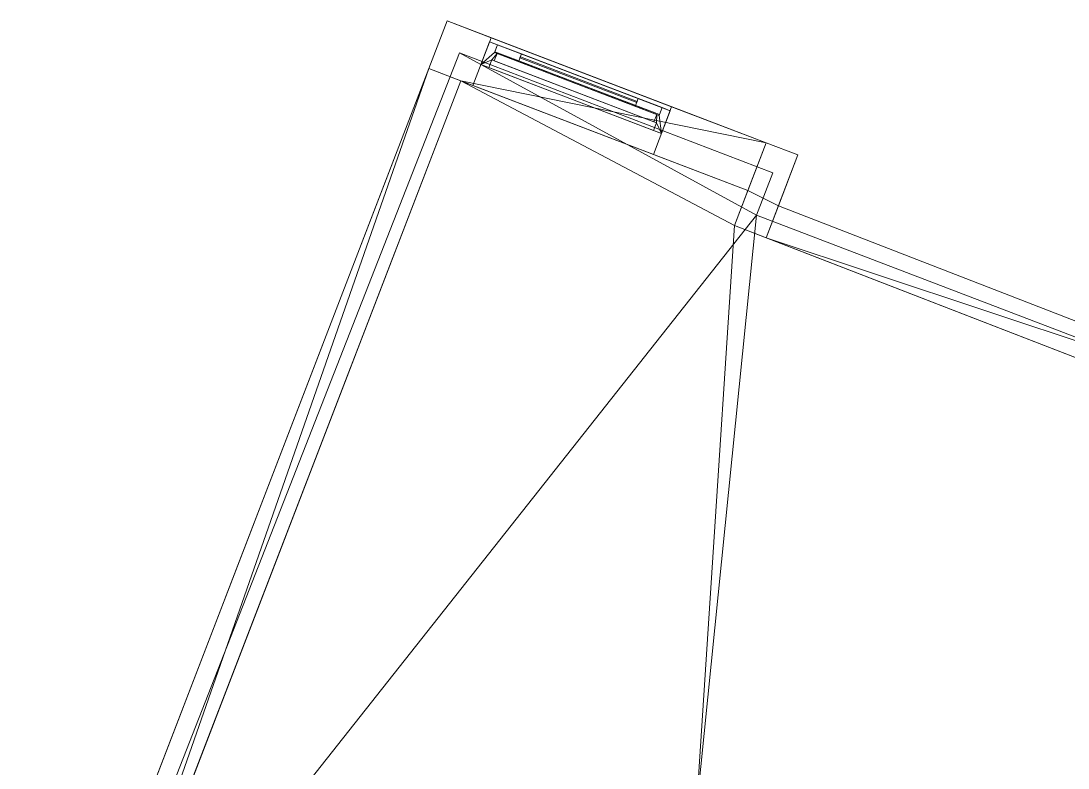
# Model space of a CAD drawing. Header units: metres. Extents: x 27.2 to 60.1, y 41.5 to 64.7.
# Drawn here: x 27.23 to 33.47, y 60.29 to 64.75 of the extents above; entities that cross this region are included whole.
import ezdxf

# ---------------------------------------------------------------- set-up
doc = ezdxf.new("R2010")
doc.units = ezdxf.units.M
for name, color, linetype, lineweight in [('A-CLNG', 13, 'Continuous', 13), ('A-DOOR', 31, 'Continuous', 13), ('A-DOOR-FRAM', 31, 'Continuous', 9), ('A-DOOR-GLAZ', 31, 'Continuous', 9), ('A-FLOR', 192, 'Continuous', 13), ('A-ROOF', 132, 'Continuous', 13), ('A-WALL', 113, 'Continuous', 13), ('I-WALL', 2, 'Continuous', 13)]:
    doc.layers.add(name, color=color, linetype=linetype, lineweight=lineweight)

# ---------------------------------------------------------------- blocks, each defined once
blk = doc.blocks.new('Door-Passage-Single-One_Lite - 1050mm_2200mm-394258-3D View 1')
at = {"layer": 'A-DOOR-GLAZ', "lineweight": 50}
for p, q in [((-0.3726, 0.1111, 2.0476), (-0.3726, 0.1111, 1.1112)), ((0.3726, 0.1111, 2.0476), (0.3726, 0.1111, 1.1112))]:
    blk.add_line(p, q, dxfattribs=at)
at = {"layer": 'A-DOOR', "lineweight": 9, "transparency": 33554682}
mesh = blk.add_polyface(dxfattribs=at)
corners = [(-0.525, 0.1333, 2.2), (0.525, 0.1333, 2.2), (0.525, 0.1333), (-0.525, 0.1333), (-0.3726, 0.1333, 2.0476), (-0.3726, 0.1333, 1.1112), (0.3726, 0.1333, 1.1112), (0.3726, 0.1333, 2.0476)]
mesh.append_faces([[corners[k] for k in face] for face in [(5, 3, 0, 4)]], dxfattribs={"vtx0": -1, "vtx2": -1})
mesh.append_faces([[corners[k] for k in face] for face in [(2, 3, 5, 6), (1, 2, 6, 7), (7, 4, 0, 1)]], dxfattribs={"vtx1": -1, "vtx3": -1})
mesh = blk.add_polyface(dxfattribs=at)
corners = [(-0.525, 0.0889), (-0.525, 0.0889, 2.2), (-0.525, 0.1333, 2.2), (-0.525, 0.1333)]
mesh.append_faces([[corners[k] for k in face] for face in [(0, 1, 2, 3)]])
mesh = blk.add_polyface(dxfattribs=at)
corners = [(0.525, 0.0889), (-0.525, 0.0889), (-0.525, 0.1333), (0.525, 0.1333)]
mesh.append_faces([[corners[k] for k in face] for face in [(0, 1, 2, 3)]])
mesh = blk.add_polyface(dxfattribs=at)
corners = [(-0.525, 0.0889, 2.2), (0.525, 0.0889, 2.2), (0.525, 0.1333, 2.2), (-0.525, 0.1333, 2.2)]
mesh.append_faces([[corners[k] for k in face] for face in [(0, 1, 2, 3)]])
mesh = blk.add_polyface(dxfattribs=at)
corners = [(0.3726, 0.0889, 2.0476), (-0.3726, 0.0889, 2.0476), (-0.3726, 0.1333, 2.0476), (0.3726, 0.1333, 2.0476)]
mesh.append_faces([[corners[k] for k in face] for face in [(3, 0, 1, 2)]])
mesh = blk.add_polyface(dxfattribs=at)
corners = [(-0.3726, 0.0889, 1.1112), (0.3726, 0.0889, 1.1112), (0.3726, 0.1333, 1.1112), (-0.3726, 0.1333, 1.1112)]
mesh.append_faces([[corners[k] for k in face] for face in [(3, 0, 1, 2)]])
mesh = blk.add_polyface(dxfattribs=at)
corners = [(-0.3726, 0.0889, 2.0476), (-0.3726, 0.0889, 1.1112), (-0.3726, 0.1333, 1.1112), (-0.3726, 0.1333, 2.0476)]
mesh.append_faces([[corners[k] for k in face] for face in [(3, 0, 1, 2)]])
mesh = blk.add_polyface(dxfattribs=at)
corners = [(0.3726, 0.0889, 1.1112), (0.3726, 0.0889, 2.0476), (0.3726, 0.1333, 2.0476), (0.3726, 0.1333, 1.1112)]
mesh.append_faces([[corners[k] for k in face] for face in [(3, 0, 1, 2)]])
mesh = blk.add_polyface(dxfattribs=at)
corners = [(0.525, 0.0889, 2.2), (0.525, 0.0889), (0.525, 0.1333), (0.525, 0.1333, 2.2)]
mesh.append_faces([[corners[k] for k in face] for face in [(0, 1, 2, 3)]])
mesh = blk.add_polyface(dxfattribs=at)
corners = [(-0.525, 0.0889, 2.2), (-0.525, 0.0889), (0.525, 0.0889), (0.525, 0.0889, 2.2), (-0.3726, 0.0889, 2.0476), (0.3726, 0.0889, 2.0476), (0.3726, 0.0889, 1.1112), (-0.3726, 0.0889, 1.1112)]
mesh.append_faces([[corners[k] for k in face] for face in [(0, 4, 5, 3), (3, 5, 6, 2), (7, 1, 2, 6)]], dxfattribs={"vtx0": -1, "vtx2": -1})
mesh.append_faces([[corners[k] for k in face] for face in [(7, 4, 0, 1)]], dxfattribs={"vtx1": -1, "vtx3": -1})
at = {"layer": 'A-DOOR-FRAM', "transparency": 33554682}
mesh = blk.add_polyface(dxfattribs=at)
corners = [(0.5758, 0.1333), (0.525, 0.1333), (0.525, 0.1333, 2.2), (-0.525, 0.1333, 2.2), (-0.525, 0.1333), (-0.5758, 0.1333), (-0.5758, 0.1333, 2.3016), (0.5758, 0.1333, 2.3016)]
mesh.append_faces([[corners[k] for k in face] for face in [(2, 3, 6, 7)]], dxfattribs={"vtx1": -1, "vtx3": -1})
mesh.append_faces([[corners[k] for k in face] for face in [(0, 1, 2, 7)]], dxfattribs={"vtx2": -1})
mesh.append_faces([[corners[k] for k in face] for face in [(3, 4, 5, 6)]], dxfattribs={"vtx3": -1})
mesh = blk.add_polyface(dxfattribs=at)
corners = [(-0.5758, 0.1333), (-0.525, 0.1333), (-0.525, 0.0841), (-0.5091, 0.0841), (-0.5091, 0.0365), (-0.525, 0.0365), (-0.525, -0.0127), (-0.5758, -0.0127)]
mesh.append_faces([[corners[k] for k in face] for face in [(2, 7, 0, 1), (7, 5, 6)]], dxfattribs={"vtx0": -1})
mesh.append_faces([[corners[k] for k in face] for face in [(4, 5, 3)]], dxfattribs={"vtx1": -1})
mesh.append_faces([[corners[k] for k in face] for face in [(2, 3, 5, 7)]], dxfattribs={"vtx1": -1, "vtx2": -1, "vtx3": -1})
mesh = blk.add_polyface(dxfattribs=at)
corners = [(-0.5758, 0.1333, 2.3016), (-0.5758, 0.1333), (-0.5758, -0.0127), (-0.5758, -0.0127, 2.3016)]
mesh.append_faces([[corners[k] for k in face] for face in [(2, 3, 0, 1)]])
mesh = blk.add_polyface(dxfattribs=at)
corners = [(0.5758, -0.0127, 2.3016), (0.5758, 0.1333, 2.3016), (-0.5758, 0.1333, 2.3016), (-0.5758, -0.0127, 2.3016)]
mesh.append_faces([[corners[k] for k in face] for face in [(0, 1, 2, 3)]])
mesh = blk.add_polyface(dxfattribs=at)
corners = [(0.525, 0.1333, 2.2), (0.525, 0.0841, 2.2), (-0.525, 0.0841, 2.2), (-0.525, 0.1333, 2.2)]
mesh.append_faces([[corners[k] for k in face] for face in [(0, 1, 2, 3)]])
mesh = blk.add_polyface(dxfattribs=at)
corners = [(-0.525, 0.1333), (-0.525, 0.1333, 2.2), (-0.525, 0.0841, 2.2), (-0.525, 0.0841)]
mesh.append_faces([[corners[k] for k in face] for face in [(1, 2, 3, 0)]])
mesh = blk.add_polyface(dxfattribs=at)
corners = [(0.525, 0.0841), (0.525, 0.1333), (0.5758, 0.1333), (0.5758, -0.0127), (0.525, -0.0127), (0.525, 0.0365), (0.5091, 0.0365), (0.5091, 0.0841)]
mesh.append_faces([[corners[k] for k in face] for face in [(7, 5, 6)]], dxfattribs={"vtx0": -1})
mesh.append_faces([[corners[k] for k in face] for face in [(5, 7, 0, 3)]], dxfattribs={"vtx0": -1, "vtx2": -1, "vtx3": -1})
mesh.append_faces([[corners[k] for k in face] for face in [(2, 3, 0, 1), (4, 5, 3)]], dxfattribs={"vtx1": -1})
mesh = blk.add_polyface(dxfattribs=at)
corners = [(0.525, 0.1333), (0.525, 0.0841), (0.525, 0.0841, 2.2), (0.525, 0.1333, 2.2)]
mesh.append_faces([[corners[k] for k in face] for face in [(0, 1, 2, 3)]])
mesh = blk.add_polyface(dxfattribs=at)
corners = [(0.5758, -0.0127), (0.5758, 0.1333), (0.5758, 0.1333, 2.3016), (0.5758, -0.0127, 2.3016)]
mesh.append_faces([[corners[k] for k in face] for face in [(0, 1, 2, 3)]])
mesh = blk.add_polyface(dxfattribs=at)
corners = [(0.525, 0.0841), (0.5091, 0.0841), (0.5091, 0.0841, 2.1841), (-0.5091, 0.0841, 2.1841), (-0.5091, 0.0841), (-0.525, 0.0841), (-0.525, 0.0841, 2.2), (0.525, 0.0841, 2.2)]
mesh.append_faces([[corners[k] for k in face] for face in [(2, 3, 6, 7)]], dxfattribs={"vtx1": -1, "vtx3": -1})
mesh.append_faces([[corners[k] for k in face] for face in [(0, 1, 2, 7)]], dxfattribs={"vtx2": -1})
mesh.append_faces([[corners[k] for k in face] for face in [(3, 4, 5, 6)]], dxfattribs={"vtx3": -1})
mesh = blk.add_polyface(dxfattribs=at)
corners = [(0.5091, 0.0365, 2.1841), (-0.5091, 0.0365, 2.1841), (-0.5091, 0.0841, 2.1841), (0.5091, 0.0841, 2.1841)]
mesh.append_faces([[corners[k] for k in face] for face in [(2, 3, 0, 1)]])
mesh = blk.add_polyface(dxfattribs=at)
corners = [(-0.5091, 0.0365, 2.1841), (-0.5091, 0.0365), (-0.5091, 0.0841), (-0.5091, 0.0841, 2.1841)]
mesh.append_faces([[corners[k] for k in face] for face in [(2, 3, 0, 1)]])
mesh = blk.add_polyface(dxfattribs=at)
corners = [(0.5091, 0.0841), (0.5091, 0.0365), (0.5091, 0.0365, 2.1841), (0.5091, 0.0841, 2.1841)]
mesh.append_faces([[corners[k] for k in face] for face in [(3, 0, 1, 2)]])
mesh = blk.add_polyface(dxfattribs=at)
corners = [(0.5091, 0.0365), (0.525, 0.0365), (0.525, 0.0365, 2.2), (-0.525, 0.0365, 2.2), (-0.525, 0.0365), (-0.5091, 0.0365), (-0.5091, 0.0365, 2.1841), (0.5091, 0.0365, 2.1841)]
mesh.append_faces([[corners[k] for k in face] for face in [(6, 7, 2, 3)]], dxfattribs={"vtx1": -1, "vtx3": -1})
mesh.append_faces([[corners[k] for k in face] for face in [(4, 5, 6, 3)]], dxfattribs={"vtx2": -1})
mesh.append_faces([[corners[k] for k in face] for face in [(7, 0, 1, 2)]], dxfattribs={"vtx3": -1})
mesh = blk.add_polyface(dxfattribs=at)
corners = [(0.525, -0.0127, 2.2), (-0.525, -0.0127, 2.2), (-0.525, 0.0365, 2.2), (0.525, 0.0365, 2.2)]
mesh.append_faces([[corners[k] for k in face] for face in [(3, 0, 1, 2)]])
mesh = blk.add_polyface(dxfattribs=at)
corners = [(-0.525, -0.0127, 2.2), (-0.525, -0.0127), (-0.525, 0.0365), (-0.525, 0.0365, 2.2)]
mesh.append_faces([[corners[k] for k in face] for face in [(3, 0, 1, 2)]])
mesh = blk.add_polyface(dxfattribs=at)
corners = [(0.525, 0.0365), (0.525, -0.0127), (0.525, -0.0127, 2.2), (0.525, 0.0365, 2.2)]
mesh.append_faces([[corners[k] for k in face] for face in [(0, 1, 2, 3)]])
mesh = blk.add_polyface(dxfattribs=at)
corners = [(0.525, -0.0127), (0.5758, -0.0127), (0.5758, -0.0127, 2.3016), (-0.5758, -0.0127, 2.3016), (-0.5758, -0.0127), (-0.525, -0.0127), (-0.525, -0.0127, 2.2), (0.525, -0.0127, 2.2)]
mesh.append_faces([[corners[k] for k in face] for face in [(6, 7, 2, 3)]], dxfattribs={"vtx1": -1, "vtx3": -1})
mesh.append_faces([[corners[k] for k in face] for face in [(4, 5, 6, 3)]], dxfattribs={"vtx2": -1})
mesh.append_faces([[corners[k] for k in face] for face in [(7, 0, 1, 2)]], dxfattribs={"vtx3": -1})
at = {"layer": 'A-DOOR-GLAZ', "transparency": 33554491}
mesh = blk.add_polyface(dxfattribs=at)
corners = [(-0.3726, 0.1143, 2.0476), (0.3726, 0.1143, 2.0476), (0.3726, 0.1143, 1.1112), (-0.3726, 0.1143, 1.1112)]
mesh.append_faces([[corners[k] for k in face] for face in [(1, 2, 3, 0)]])
mesh = blk.add_polyface(dxfattribs=at)
corners = [(-0.3726, 0.1079, 1.1112), (-0.3726, 0.1079, 2.0476), (-0.3726, 0.1143, 2.0476), (-0.3726, 0.1143, 1.1112)]
mesh.append_faces([[corners[k] for k in face] for face in [(0, 1, 2, 3)]])
mesh = blk.add_polyface(dxfattribs=at)
corners = [(0.3726, 0.1079, 1.1112), (-0.3726, 0.1079, 1.1112), (-0.3726, 0.1143, 1.1112), (0.3726, 0.1143, 1.1112)]
mesh.append_faces([[corners[k] for k in face] for face in [(3, 0, 1, 2)]])
mesh = blk.add_polyface(dxfattribs=at)
corners = [(-0.3726, 0.1079, 2.0476), (0.3726, 0.1079, 2.0476), (0.3726, 0.1143, 2.0476), (-0.3726, 0.1143, 2.0476)]
mesh.append_faces([[corners[k] for k in face] for face in [(3, 0, 1, 2)]])
mesh = blk.add_polyface(dxfattribs=at)
corners = [(-0.3726, 0.1079, 2.0476), (-0.3726, 0.1079, 1.1112), (0.3726, 0.1079, 1.1112), (0.3726, 0.1079, 2.0476)]
mesh.append_faces([[corners[k] for k in face] for face in [(2, 3, 0, 1)]])
mesh = blk.add_polyface(dxfattribs=at)
corners = [(0.3726, 0.1079, 2.0476), (0.3726, 0.1079, 1.1112), (0.3726, 0.1143, 1.1112), (0.3726, 0.1143, 2.0476)]
mesh.append_faces([[corners[k] for k in face] for face in [(0, 1, 2, 3)]])

msp = doc.modelspace()

# ---------------------------------------------------------------- block references
at = {"layer": 'A-DOOR', "lineweight": 18, "rotation": 339.0852798163781}
msp.add_blockref('Door-Passage-Single-One_Lite - 1050mm_2200mm-394258-3D View 1', (30.5131, 64.2921, -0.95), dxfattribs=at)

# ---------------------------------------------------------------- meshes
at = {"layer": 'A-CLNG', "lineweight": 18, "transparency": 33554682}
mesh = msp.add_polyface(dxfattribs=at)
corners = [(27.4911, 58.2548, 3.4572), (31.0464, 56.8619, 3.4572), (30.5233, 55.5018, 3.4572), (32.0875, 54.9002, 3.4572), (34.8994, 62.2027, 3.4572), (31.4821, 63.5267, 3.4572), (31.5617, 63.735, 3.4572), (29.8506, 64.3889, 3.4572)]
mesh.append_faces([[corners[k] for k in face] for face in [(5, 7, 0, 1)]], dxfattribs={"vtx0": -1, "vtx3": -1})
mesh.append_faces([[corners[k] for k in face] for face in [(6, 7, 5), (2, 3, 1)]], dxfattribs={"vtx1": -1})
mesh.append_faces([[corners[k] for k in face] for face in [(4, 5, 1, 3)]], dxfattribs={"vtx1": -1, "vtx2": -1})
mesh = msp.add_polyface(dxfattribs=at)
corners = [(27.4911, 58.2548, 3.4), (29.8506, 64.3889, 3.4), (31.5617, 63.735, 3.4), (31.4821, 63.5267, 3.4), (34.8994, 62.2027, 3.4), (32.0875, 54.9002, 3.4), (30.5233, 55.5018, 3.4), (31.0464, 56.8619, 3.4)]
mesh.append_faces([[corners[k] for k in face] for face in [(7, 3, 4, 5)]], dxfattribs={"vtx0": -1, "vtx3": -1})
mesh.append_faces([[corners[k] for k in face] for face in [(0, 1, 3, 7)]], dxfattribs={"vtx1": -1, "vtx2": -1})
mesh.append_faces([[corners[k] for k in face] for face in [(5, 6, 7), (1, 2, 3)]], dxfattribs={"vtx2": -1})
mesh = msp.add_polyface(dxfattribs=at)
corners = [(27.4911, 58.2548, 3.4572), (29.8506, 64.3889, 3.4572), (29.8506, 64.3889, 3.4), (27.4911, 58.2548, 3.4)]
mesh.append_faces([[corners[k] for k in face] for face in [(0, 1, 2, 3)]])
mesh = msp.add_polyface(dxfattribs=at)
corners = [(29.8506, 64.3889, 3.4572), (31.5617, 63.735, 3.4572), (31.5617, 63.735, 3.4), (29.8506, 64.3889, 3.4)]
mesh.append_faces([[corners[k] for k in face] for face in [(0, 1, 2, 3)]])
mesh = msp.add_polyface(dxfattribs=at)
corners = [(31.5617, 63.735, 3.4572), (31.4821, 63.5267, 3.4572), (31.4821, 63.5267, 3.4), (31.5617, 63.735, 3.4)]
mesh.append_faces([[corners[k] for k in face] for face in [(0, 1, 2, 3)]])
mesh = msp.add_polyface(dxfattribs=at)
corners = [(31.4821, 63.5267, 3.4572), (34.8994, 62.2027, 3.4572), (34.8994, 62.2027, 3.4), (31.4821, 63.5267, 3.4)]
mesh.append_faces([[corners[k] for k in face] for face in [(3, 0, 1, 2)]])
mesh = msp.add_polyface(dxfattribs=at)
corners = [(34.8994, 62.2027, 3.4572), (32.0875, 54.9002, 3.4572), (32.0875, 54.9002, 3.4), (34.8994, 62.2027, 3.4)]
mesh.append_faces([[corners[k] for k in face] for face in [(0, 1, 2, 3)]])
at = {"layer": 'A-FLOR', "lineweight": 18, "transparency": 33554682}
mesh = msp.add_polyface(dxfattribs=at)
corners = [(59.9689, 52.7515, -0.95), (55.7742, 41.5806, -0.95), (30.6362, 51.0199, -0.95), (32.0423, 54.7646, -0.95), (30.3759, 55.3904, -0.95), (30.9279, 56.7992, -0.95), (27.3525, 58.1999, -0.95), (29.8423, 64.5553, -0.95), (31.7114, 63.841, -0.95), (31.6133, 63.5878, -0.95)]
mesh.append_faces([[corners[k] for k in face] for face in [(9, 6, 7, 8)]], dxfattribs={"vtx0": -1})
mesh.append_faces([[corners[k] for k in face] for face in [(5, 6, 9)]], dxfattribs={"vtx1": -1, "vtx2": -1})
mesh.append_faces([[corners[k] for k in face] for face in [(9, 0, 3, 5)]], dxfattribs={"vtx1": -1, "vtx2": -1, "vtx3": -1})
mesh.append_faces([[corners[k] for k in face] for face in [(1, 2, 3, 0), (3, 4, 5)]], dxfattribs={"vtx2": -1})
mesh = msp.add_polyface(dxfattribs=at)
corners = [(59.9689, 52.7515, -0.9), (31.6133, 63.5878, -0.9), (31.7114, 63.841, -0.9), (29.8423, 64.5553, -0.9), (27.3525, 58.1999, -0.9), (30.9279, 56.7992, -0.9), (30.3759, 55.3904, -0.9), (32.0423, 54.7646, -0.9), (30.6362, 51.0199, -0.9), (55.7742, 41.5806, -0.9)]
mesh.append_faces([[corners[k] for k in face] for face in [(3, 1, 2)]], dxfattribs={"vtx0": -1})
mesh.append_faces([[corners[k] for k in face] for face in [(1, 5, 7, 0)]], dxfattribs={"vtx0": -1, "vtx1": -1, "vtx2": -1})
mesh.append_faces([[corners[k] for k in face] for face in [(1, 3, 4, 5)]], dxfattribs={"vtx0": -1, "vtx3": -1})
mesh.append_faces([[corners[k] for k in face] for face in [(6, 7, 5)]], dxfattribs={"vtx1": -1})
mesh.append_faces([[corners[k] for k in face] for face in [(7, 8, 9, 0)]], dxfattribs={"vtx3": -1})
mesh = msp.add_polyface(dxfattribs=at)
corners = [(29.8423, 64.5553, -0.95), (27.3525, 58.1999, -0.95), (27.3525, 58.1999, -0.9), (29.8423, 64.5553, -0.9)]
mesh.append_faces([[corners[k] for k in face] for face in [(0, 1, 2, 3)]])
mesh = msp.add_polyface(dxfattribs=at)
corners = [(31.7114, 63.841, -0.95), (29.8423, 64.5553, -0.95), (29.8423, 64.5553, -0.9), (31.7114, 63.841, -0.9)]
mesh.append_faces([[corners[k] for k in face] for face in [(0, 1, 2, 3)]])
mesh = msp.add_polyface(dxfattribs=at)
corners = [(31.6133, 63.5878, -0.95), (31.7114, 63.841, -0.95), (31.7114, 63.841, -0.9), (31.6133, 63.5878, -0.9)]
mesh.append_faces([[corners[k] for k in face] for face in [(0, 1, 2, 3)]])
mesh = msp.add_polyface(dxfattribs=at)
corners = [(59.9689, 52.7515, -0.95), (31.6133, 63.5878, -0.95), (31.6133, 63.5878, -0.9), (59.9689, 52.7515, -0.9)]
mesh.append_faces([[corners[k] for k in face] for face in [(0, 1, 2, 3)]])
at = {"layer": 'A-ROOF', "lineweight": 18, "transparency": 33554682}
mesh = msp.add_polyface(dxfattribs=at)
corners = [(55.6558, 41.4984, 2.17), (30.6913, 50.9674, 2.17), (35.0472, 62.2797, 2.17), (60.0398, 52.8835, 2.17)]
mesh.append_faces([[corners[k] for k in face] for face in [(0, 1, 2, 3)]])
mesh = msp.add_polyface(dxfattribs=at)
corners = [(30.6913, 50.9674, 2.27), (55.6558, 41.4984, 2.27), (60.0398, 52.8835, 2.27), (35.0472, 62.2797, 2.27)]
mesh.append_faces([[corners[k] for k in face] for face in [(3, 0, 1, 2)]])
mesh = msp.add_polyface(dxfattribs=at)
corners = [(30.6913, 50.9674, 2.17), (30.6913, 50.9674, 2.27), (35.0472, 62.2797, 2.27), (35.0472, 62.2797, 2.17)]
mesh.append_faces([[corners[k] for k in face] for face in [(1, 2, 3, 0)]])
at = {"layer": 'A-WALL', "lineweight": 18, "transparency": 33554682}
mesh = msp.add_polyface(dxfattribs=at)
corners = [(31.6705, 64.0197, -0.95), (31.5617, 63.735, -0.95), (30.9988, 63.9501, -0.95), (31.1076, 64.2348, -0.95), (29.6608, 64.4615, -0.95), (29.7702, 64.7459, -0.95), (30.0319, 64.6459, -0.95), (29.9231, 64.3612, -0.95)]
mesh.append_faces([[corners[k] for k in face] for face in [(2, 3, 0, 1), (5, 6, 7, 4)]])
mesh = msp.add_polyface(dxfattribs=at)
corners = [(31.6705, 64.0197, 3.535), (29.7702, 64.7459, 3.535), (29.6608, 64.4615, 3.535), (29.8506, 64.3889, 3.535), (31.5617, 63.735, 3.535)]
mesh.append_faces([[corners[k] for k in face] for face in [(3, 0, 1, 2)]], dxfattribs={"vtx0": -1})
mesh.append_faces([[corners[k] for k in face] for face in [(3, 4, 0)]], dxfattribs={"vtx2": -1})
mesh = msp.add_polyface(dxfattribs=at)
corners = [(29.7702, 64.7459, 3.535), (29.7702, 64.7459, -0.95), (29.6608, 64.4615, -0.95), (29.6608, 64.4615, 3.535)]
mesh.append_faces([[corners[k] for k in face] for face in [(3, 0, 1, 2)]])
mesh = msp.add_polyface(dxfattribs=at)
corners = [(29.7702, 64.7459, 3.535), (31.6705, 64.0197, 3.535), (31.6705, 64.0197, -0.95), (31.1076, 64.2348, -0.95), (31.1076, 64.2348, 1.3516), (30.0319, 64.6459, 1.3516), (30.0319, 64.6459, -0.95), (29.7702, 64.7459, -0.95)]
mesh.append_faces([[corners[k] for k in face] for face in [(1, 4, 0), (5, 0, 4)]], dxfattribs={"vtx0": -1, "vtx1": -1})
mesh.append_faces([[corners[k] for k in face] for face in [(2, 3, 4, 1)]], dxfattribs={"vtx2": -1})
mesh.append_faces([[corners[k] for k in face] for face in [(5, 6, 7, 0)]], dxfattribs={"vtx3": -1})
mesh = msp.add_polyface(dxfattribs=at)
corners = [(31.1076, 64.2348, 1.3516), (30.9988, 63.9501, 1.3516), (29.9231, 64.3612, 1.3516), (30.0319, 64.6459, 1.3516)]
mesh.append_faces([[corners[k] for k in face] for face in [(1, 2, 3, 0)]])
mesh = msp.add_polyface(dxfattribs=at)
corners = [(30.0319, 64.6459, 1.3516), (29.9231, 64.3612, 1.3516), (29.9231, 64.3612, -0.95), (30.0319, 64.6459, -0.95)]
mesh.append_faces([[corners[k] for k in face] for face in [(0, 1, 2, 3)]])
mesh = msp.add_polyface(dxfattribs=at)
corners = [(29.6608, 64.4615, -1), (27.2289, 58.1392, -1), (27.2289, 58.1392, 3.535), (29.6608, 64.4615, 3.535), (29.6608, 64.4615, -0.95), (27.6284, 59.1779, -0.9), (27.9875, 60.1112, -0.9), (27.9875, 60.1112, 1.3), (27.6284, 59.1779, 1.3)]
mesh.append_faces([[corners[k] for k in face] for face in [(3, 7, 2), (8, 2, 7), (1, 6, 0)]], dxfattribs={"vtx0": -1, "vtx1": -1})
mesh.append_faces([[corners[k] for k in face] for face in [(4, 6, 7, 3), (1, 5, 6)]], dxfattribs={"vtx0": -1, "vtx2": -1})
mesh.append_faces([[corners[k] for k in face] for face in [(4, 0, 6)]], dxfattribs={"vtx1": -1, "vtx2": -1})
mesh.append_faces([[corners[k] for k in face] for face in [(8, 5, 1, 2)]], dxfattribs={"vtx1": -1, "vtx3": -1})
mesh = msp.add_polyface(dxfattribs=at)
corners = [(27.2289, 58.1392, -1), (29.6608, 64.4615, -1), (29.8506, 64.3889, -1), (27.4911, 58.2548, -1), (27.4181, 58.0651, -1)]
mesh.append_faces([[corners[k] for k in face] for face in [(3, 0, 1, 2)]], dxfattribs={"vtx0": -1})
mesh.append_faces([[corners[k] for k in face] for face in [(3, 4, 0)]], dxfattribs={"vtx2": -1})
mesh = msp.add_polyface(dxfattribs=at)
corners = [(29.6608, 64.4615, 3.535), (27.2289, 58.1392, 3.535), (27.4181, 58.0651, 3.535), (27.4911, 58.2548, 3.535), (29.8506, 64.3889, 3.535)]
mesh.append_faces([[corners[k] for k in face] for face in [(3, 0, 1, 2)]], dxfattribs={"vtx0": -1})
mesh.append_faces([[corners[k] for k in face] for face in [(3, 4, 0)]], dxfattribs={"vtx2": -1})
mesh = msp.add_polyface(dxfattribs=at)
corners = [(31.5617, 63.735, 3.535), (29.8506, 64.3889, 3.535), (29.6608, 64.4615, 3.535), (29.6608, 64.4615, -0.95), (29.9231, 64.3612, -0.95), (29.9231, 64.3612, 1.3516), (30.9988, 63.9501, 1.3516), (30.9988, 63.9501, -0.95), (31.5617, 63.735, -0.95)]
mesh.append_faces([[corners[k] for k in face] for face in [(5, 2, 3, 4)]], dxfattribs={"vtx0": -1})
mesh.append_faces([[corners[k] for k in face] for face in [(6, 1, 5)]], dxfattribs={"vtx0": -1, "vtx1": -1})
mesh.append_faces([[corners[k] for k in face] for face in [(5, 1, 2), (6, 0, 1)]], dxfattribs={"vtx0": -1, "vtx2": -1})
mesh.append_faces([[corners[k] for k in face] for face in [(6, 7, 8, 0)]], dxfattribs={"vtx3": -1})
mesh = msp.add_polyface(dxfattribs=at)
corners = [(29.6608, 64.4615, -1), (29.6608, 64.4615, -0.95), (29.6608, 64.4615, 3.535), (29.8506, 64.3889, 3.535), (29.8506, 64.3889, -1)]
mesh.append_faces([[corners[k] for k in face] for face in [(1, 3, 4, 0)]], dxfattribs={"vtx0": -1})
mesh.append_faces([[corners[k] for k in face] for face in [(2, 3, 1)]], dxfattribs={"vtx1": -1})
mesh = msp.add_polyface(dxfattribs=at)
corners = [(29.8506, 64.3889, -1), (29.8506, 64.3889, 3.535), (27.4911, 58.2548, 3.535), (27.4181, 58.0651, 3.535), (27.4181, 58.0651, -1), (27.4911, 58.2548, -1), (27.8181, 59.105, -0.9), (27.8181, 59.105, 1.3), (28.1771, 60.0383, 1.3), (28.1771, 60.0383, -0.9)]
mesh.append_faces([[corners[k] for k in face] for face in [(3, 7, 2), (5, 7, 4), (7, 5, 6), (0, 9, 5), (8, 2, 7)]], dxfattribs={"vtx0": -1, "vtx1": -1})
mesh.append_faces([[corners[k] for k in face] for face in [(7, 3, 4), (5, 9, 6), (8, 1, 2)]], dxfattribs={"vtx0": -1, "vtx2": -1})
mesh.append_faces([[corners[k] for k in face] for face in [(8, 9, 0, 1)]], dxfattribs={"vtx1": -1, "vtx3": -1})
mesh = msp.add_polyface(dxfattribs=at)
corners = [(30.9988, 63.9501, 1.3516), (31.1076, 64.2348, 1.3516), (31.1076, 64.2348, -0.95), (30.9988, 63.9501, -0.95)]
mesh.append_faces([[corners[k] for k in face] for face in [(3, 0, 1, 2)]])
mesh = msp.add_polyface(dxfattribs=at)
corners = [(31.4821, 63.5267, -1), (31.4821, 63.5267, 3.535), (31.5617, 63.735, 3.535), (31.6705, 64.0197, 3.535), (31.6705, 64.0197, -0.95), (31.6705, 64.0197, -1)]
mesh.append_faces([[corners[k] for k in face] for face in [(4, 1, 2)]], dxfattribs={"vtx0": -1, "vtx2": -1})
mesh.append_faces([[corners[k] for k in face] for face in [(3, 4, 2)]], dxfattribs={"vtx1": -1})
mesh.append_faces([[corners[k] for k in face] for face in [(4, 5, 0, 1)]], dxfattribs={"vtx3": -1})
mesh = msp.add_polyface(dxfattribs=at)
corners = [(31.8604, 63.9472, -1), (31.6716, 63.4533, -1), (31.4821, 63.5267, -1), (31.6705, 64.0197, -1)]
mesh.append_faces([[corners[k] for k in face] for face in [(0, 1, 2, 3)]])
mesh = msp.add_polyface(dxfattribs=at)
corners = [(31.6716, 63.4533, 3.535), (31.7442, 63.6431, 3.535), (31.8604, 63.9472, 3.535), (31.6705, 64.0197, 3.535), (31.5617, 63.735, 3.535), (31.4821, 63.5267, 3.535)]
mesh.append_faces([[corners[k] for k in face] for face in [(4, 1, 2, 3)]], dxfattribs={"vtx0": -1})
mesh.append_faces([[corners[k] for k in face] for face in [(5, 0, 1, 4)]], dxfattribs={"vtx2": -1})
mesh = msp.add_polyface(dxfattribs=at)
corners = [(31.6705, 64.0197, -0.95), (31.6705, 64.0197, 3.535), (31.5617, 63.735, 3.535), (31.5617, 63.735, -0.95)]
mesh.append_faces([[corners[k] for k in face] for face in [(3, 0, 1, 2)]])
mesh = msp.add_polyface(dxfattribs=at)
corners = [(31.8604, 63.9472, 3.535), (31.8604, 63.9472, -1), (31.6705, 64.0197, -1), (31.6705, 64.0197, -0.95), (31.6705, 64.0197, 3.535)]
mesh.append_faces([[corners[k] for k in face] for face in [(3, 0, 1, 2)]], dxfattribs={"vtx0": -1})
mesh.append_faces([[corners[k] for k in face] for face in [(3, 4, 0)]], dxfattribs={"vtx2": -1})
mesh = msp.add_polyface(dxfattribs=at)
corners = [(31.6716, 63.4533, -1), (31.8604, 63.9472, -1), (31.8604, 63.9472, 3.535), (31.7442, 63.6431, 3.535), (31.6716, 63.4533, 3.535), (31.6716, 63.4533, -0.95)]
mesh.append_faces([[corners[k] for k in face] for face in [(5, 2, 3)]], dxfattribs={"vtx0": -1, "vtx2": -1})
mesh.append_faces([[corners[k] for k in face] for face in [(4, 5, 3)]], dxfattribs={"vtx1": -1})
mesh.append_faces([[corners[k] for k in face] for face in [(5, 0, 1, 2)]], dxfattribs={"vtx3": -1})
mesh = msp.add_polyface(dxfattribs=at)
corners = [(34.8994, 62.2027, -0.95), (31.6716, 63.4533, -0.95), (31.7442, 63.6431, -0.95), (34.9724, 62.3923, -0.95), (34.96, 62.36, -0.95)]
mesh.append_faces([[corners[k] for k in face] for face in [(0, 1, 4)]], dxfattribs={"vtx1": -1})
mesh.append_faces([[corners[k] for k in face] for face in [(2, 3, 4, 1)]], dxfattribs={"vtx2": -1})
mesh = msp.add_polyface(dxfattribs=at)
corners = [(31.6716, 63.4533, 3.535), (34.8994, 62.2027, 3.535), (34.9724, 62.3923, 3.535), (31.7442, 63.6431, 3.535)]
mesh.append_faces([[corners[k] for k in face] for face in [(0, 1, 2, 3)]])
mesh = msp.add_polyface(dxfattribs=at)
corners = [(31.6716, 63.4533, -0.95), (31.6716, 63.4533, 3.535), (31.7442, 63.6431, 3.535), (31.7442, 63.6431, -0.95)]
mesh.append_faces([[corners[k] for k in face] for face in [(3, 0, 1, 2)]])
mesh = msp.add_polyface(dxfattribs=at)
corners = [(31.7442, 63.6431, -0.95), (31.7442, 63.6431, 3.535), (34.9724, 62.3923, 3.535), (34.9724, 62.3923, 2.52), (34.9724, 62.3923, -0.95)]
mesh.append_faces([[corners[k] for k in face] for face in [(3, 1, 2)]], dxfattribs={"vtx0": -1})
mesh.append_faces([[corners[k] for k in face] for face in [(0, 1, 3, 4)]], dxfattribs={"vtx1": -1})
mesh = msp.add_polyface(dxfattribs=at)
corners = [(31.6716, 63.4533, -1), (31.6716, 63.4533, -0.95), (31.6716, 63.4533, 3.535), (31.4821, 63.5267, 3.535), (31.4821, 63.5267, -1)]
mesh.append_faces([[corners[k] for k in face] for face in [(1, 3, 4, 0)]], dxfattribs={"vtx0": -1})
mesh.append_faces([[corners[k] for k in face] for face in [(1, 2, 3)]], dxfattribs={"vtx2": -1})
mesh = msp.add_polyface(dxfattribs=at)
corners = [(31.6716, 63.4533, -0.95), (34.8994, 62.2027, -0.95), (34.8994, 62.2027, 3.535), (31.6716, 63.4533, 3.535)]
mesh.append_faces([[corners[k] for k in face] for face in [(3, 0, 1, 2)]])
at = {"layer": 'I-WALL', "lineweight": 18, "transparency": 33554682}
mesh = msp.add_polyface(dxfattribs=at)
corners = [(34.8869, 62.1703, -1), (33.0554, 57.4138, -1), (33.0554, 57.4138, 1.2), (32.696, 56.4806, 1.2), (32.696, 56.4806, -1), (32.0875, 54.9002, -1), (32.0144, 54.7105, -1), (30.583, 50.9931, -1), (30.583, 50.9931, 3.535), (32.0144, 54.7105, 3.535), (32.0875, 54.9002, 3.535), (34.8994, 62.2027, 3.535), (34.9724, 62.3923, 3.535), (34.9724, 62.3923, 2.52), (34.96, 62.36, 2.52), (34.8869, 62.1703, 2.52), (34.8869, 62.1703, -0.95)]
mesh.append_faces([[corners[k] for k in face] for face in [(9, 6, 7, 8)]], dxfattribs={"vtx0": -1})
mesh.append_faces([[corners[k] for k in face] for face in [(11, 15, 2), (3, 6, 9)]], dxfattribs={"vtx0": -1, "vtx1": -1, "vtx2": -1})
mesh.append_faces([[corners[k] for k in face] for face in [(2, 15, 16, 1), (14, 11, 12), (11, 14, 15), (3, 9, 10), (2, 10, 11)]], dxfattribs={"vtx0": -1, "vtx2": -1})
mesh.append_faces([[corners[k] for k in face] for face in [(5, 6, 3), (2, 3, 10)]], dxfattribs={"vtx1": -1, "vtx2": -1})
mesh.append_faces([[corners[k] for k in face] for face in [(16, 0, 1), (12, 13, 14), (3, 4, 5)]], dxfattribs={"vtx2": -1})
mesh = msp.add_polyface(dxfattribs=at)
corners = [(30.6571, 50.9646, 3.535), (35.0464, 62.3636, 3.535), (34.9724, 62.3923, 3.535), (34.8994, 62.2027, 3.535), (32.0875, 54.9002, 3.535), (32.0144, 54.7105, 3.535), (30.583, 50.9931, 3.535)]
mesh.append_faces([[corners[k] for k in face] for face in [(0, 4, 5, 6), (3, 1, 2)]], dxfattribs={"vtx0": -1})
mesh.append_faces([[corners[k] for k in face] for face in [(4, 0, 1, 3)]], dxfattribs={"vtx0": -1, "vtx2": -1})
mesh = msp.add_polyface(dxfattribs=at)
corners = [(33.1295, 57.3853, 1.2), (33.1295, 57.3853, -1), (33.6389, 58.7083, -1), (33.6845, 58.8268, -1), (34.9612, 62.1424, -1), (34.9612, 62.1424, 2.52), (35.0464, 62.3636, 2.52), (35.0464, 62.3636, 3.535), (30.6571, 50.9646, 3.535), (30.6571, 50.9646, -1), (30.6655, 50.9864, -1), (30.8236, 51.397, -1), (31.6207, 53.4671, -1), (31.6663, 53.5856, -1), (32.7701, 56.4521, -1), (32.7701, 56.4521, 1.2)]
mesh.append_faces([[corners[k] for k in face] for face in [(12, 8, 11), (13, 8, 12), (8, 15, 7), (0, 7, 15)]], dxfattribs={"vtx0": -1, "vtx1": -1})
mesh.append_faces([[corners[k] for k in face] for face in [(8, 13, 15), (0, 5, 7), (0, 3, 5)]], dxfattribs={"vtx0": -1, "vtx1": -1, "vtx2": -1})
mesh.append_faces([[corners[k] for k in face] for face in [(14, 15, 13), (4, 5, 3), (6, 7, 5)]], dxfattribs={"vtx1": -1})
mesh.append_faces([[corners[k] for k in face] for face in [(10, 11, 8), (2, 3, 0)]], dxfattribs={"vtx1": -1, "vtx2": -1})
mesh.append_faces([[corners[k] for k in face] for face in [(8, 9, 10), (0, 1, 2)]], dxfattribs={"vtx2": -1})
mesh = msp.add_polyface(dxfattribs=at)
corners = [(32.7701, 56.4521, -1), (31.6663, 53.5856, -1), (31.6207, 53.4671, -1), (30.8236, 51.397, -1), (30.6655, 50.9864, -1), (30.6571, 50.9646, -1), (30.583, 50.9931, -1), (32.0144, 54.7105, -1), (32.0875, 54.9002, -1), (32.696, 56.4806, -1), (34.9612, 62.1424, -1), (33.6845, 58.8268, -1), (33.6389, 58.7083, -1), (33.1295, 57.3853, -1), (33.0554, 57.4138, -1), (34.8869, 62.1703, -1)]
mesh.append_faces([[corners[k] for k in face] for face in [(14, 12, 13)]], dxfattribs={"vtx0": -1})
mesh.append_faces([[corners[k] for k in face] for face in [(7, 2, 6)]], dxfattribs={"vtx0": -1, "vtx1": -1})
mesh.append_faces([[corners[k] for k in face] for face in [(3, 4, 6, 2)]], dxfattribs={"vtx1": -1, "vtx2": -1})
mesh.append_faces([[corners[k] for k in face] for face in [(1, 2, 7, 8), (11, 12, 14, 15)]], dxfattribs={"vtx1": -1, "vtx3": -1})
mesh.append_faces([[corners[k] for k in face] for face in [(4, 5, 6), (15, 10, 11)]], dxfattribs={"vtx2": -1})
mesh.append_faces([[corners[k] for k in face] for face in [(8, 9, 0, 1)]], dxfattribs={"vtx3": -1})

doc.saveas('drawing.dxf')
